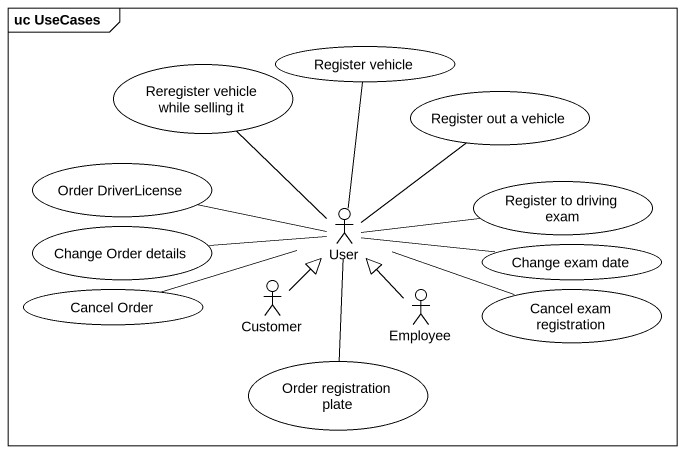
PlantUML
@startuml
mainframe uc UseCases
usecase "Register vehicle" as Register_vehicle
usecase "Reregister vehicle while selling it" as Reregister_vehicle_while
usecase "Register out a vehicle" as Register_out_a_vehicle
usecase "Order DriverLicense" as Order_DriverLicense
usecase "Change Order details" as Change_Order_details
actor User
usecase "Register to driving exam" as Register_to_driving_exam
actor Customer
usecase "Change exam date" as Change_exam_date
usecase "Cancel Order" as Cancel_Order
actor Employee
usecase "Cancel exam registration" as Cancel_exam_registration
usecase "Order registration plate" as Order_registration_plate
Register_vehicle -- User
Reregister_vehicle_while -- User
Register_out_a_vehicle -- User
User -left- Order_DriverLicense
User -left- Change_Order_details
User -right- Register_to_driving_exam
User -right- Change_exam_date
User -left- Cancel_Order
User -right- Cancel_exam_registration
Customer -up-|> User
Employee -up-|> User
Order_registration_plate -up- User
@enduml
